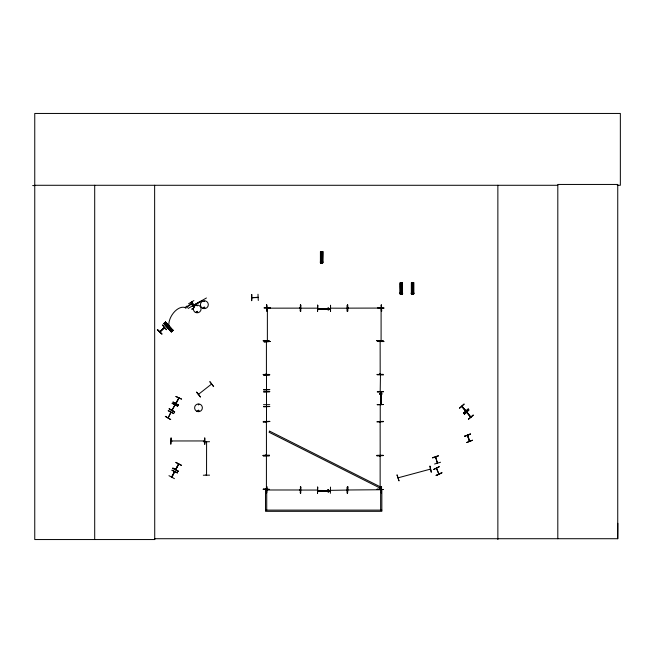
<?xml version="1.0" encoding="UTF-8"?>
<svg xmlns="http://www.w3.org/2000/svg" width="653" height="653" viewBox="0 0 653 653"><rect width="100%" height="100%" fill="white"/><g stroke="black" fill="none" stroke-linecap="round" stroke-linejoin="round"><path stroke-width="0.98" d="M617.297 185.281L620.35 185.281L620.35 113.451L34.756 113.451L34.756 539.549L154.728 539.549L154.647 538.717L617.746 538.717L617.836 523.306M318.852 309.155L318.835 308.6L329.21 308.673L329.202 309.22L318.876 309.253M379.801 394.257L379.809 393.62M379.891 394.306L379.899 393.579M380.324 394.281L380.332 393.604M380.617 394.249L380.626 393.645M381.564 394.2L381.572 393.514M381.997 394.224L382.005 393.498M178.783 398.183L175.673 403.432L176.4 403.007M175.861 469.001L175.567 469.556L178.726 464.161M436.424 468.446L438.881 473.972M436.628 468.283L438.816 474.005M198.773 394.404L198.39 394.412M206.275 441.82L206.34 442.383M206.332 475.164L206.332 474.47L206.552 475.164M206.609 475.098L206.299 474.6M267.55 307.914L267.412 308.755L267.159 308.085M266.489 341.495L266.204 340.931M267.159 341.495L267.15 340.801M266.13 373.785L266.416 374.283L266.416 340.931M266.13 454.741L266.448 455.288L266.465 454.651M379.891 341.062L379.899 341.609L379.924 340.931M380.177 374.332L380.144 340.931M380.177 374.218L380.168 373.785M380.201 422.515L380.144 421.887L380.177 455.174M380.185 455.818L379.932 456.471L379.924 455.786M379.899 488.591L379.924 489.195M196.88 305.596L197.549 305.686L196.904 305.686M204.03 301.449L204.667 301.278L204.103 301.604M204.781 307.718L204.071 307.31L204.56 307.93M197.908 410.574C198.953 412.745 199.279 409.08 198.006 410.451M198.79 404.656C197.932 403.366 198.398 405.888 198.79 404.403M435.608 456.986L437.33 463.001M437.624 462.879L437.379 462.251M469.36 441.273L467.434 435.339L469.654 441.159M462.104 406.803L461.932 406.174L462.112 406.852M465.695 411.055L461.769 406.37L465.916 410.933M466.977 412.769C464.218 408.06 477.008 425.642 467.091 412.9M267.126 308.216L267.093 308.649M267.395 308.689L267.436 308.208M266.171 341.062L266.457 341.495M267.118 340.931L267.371 341.495M266.163 373.785L266.179 374.267M266.448 455.174L266.416 421.887M266.163 488.632L266.448 489.064M380.846 308.216L380.854 308.689M381.123 308.689L381.091 308.143L381.091 341.429L380.854 340.89M381.115 341.413L381.091 340.801M379.891 455.908L379.907 456.39M381.425 392.241L381.213 392.902M192.815 305.326L192.464 304.722M172.155 476.617L171.617 477.074M174.735 471.703L171.845 477.18M175.584 469.466L178.473 464.03L178.4 464.683M178.685 464.185L175.853 469.556M171.625 476.927L174.522 471.548L171.927 477.09M174.204 472.021L174.433 471.654M461.728 406.321L465.728 411.121M470.854 416.9L470.152 416.606M266.489 375.042L266.489 421.112M380.201 391.4L380.454 375.01M301.123 308.175L317.236 308.167M347.208 308.208L330.606 308.167M347.208 490.06L330.826 490.33M196.724 311.563C197.5 314.15 198.006 309.669 196.667 311.987M197.573 312.052C197.247 310.387 196.406 312.844 197.475 312.101M203.85 307.302C204.201 309.832 205.752 305.882 203.826 307.465M198.855 410.827C197.23 411.692 199.181 409.3 198.675 411.055M318.737 490.999L318.052 491.268M266.171 340.948L266.179 341.543M380.87 340.801L380.879 341.495M381.123 341.478L381.14 340.842M380.177 456.455L380.144 455.843L380.144 489.195M176.049 403.538L178.849 398.069M168.18 410.819L173.747 413.643M172.131 403.301L177.657 406.199M175.926 396.542L181.616 399.138L175.967 396.461M170.792 412.288L168.221 417.814M174.971 404.884L171.894 410.231M178.563 397.995L178.498 398.656M168.196 417.781L171.021 412.41M172.123 410.329L175.053 404.827M175.943 403.505L178.808 398.093M170.645 419.553L165.282 416.345L170.662 419.528M178.391 405.276L173.029 402.068L178.408 405.252M168.956 475.678L174.441 478.657M181.485 465.222L175.951 462.348M204.544 441.224L203.85 441.012L204.536 441.004M381.091 308.077L347.878 308.134L348.441 307.849M266.922 489.766L267.616 489.758M380.601 489.766L381.295 489.766M159.756 331.634L164.319 327.561M164.319 327.651L160.026 331.863M192.472 304.869L192.962 304.584M172.09 331.112L171.698 330.72M267.55 307.857L266.938 308.167M171.127 441.004L171.821 441.004L171.127 441.224M171.739 441.24L171.257 441.257M266.987 489.766L267.575 490.028M381.205 489.742L347.943 489.987M318.713 309.204L318.052 309.424M160.075 331.912L164.466 327.61M157.381 329.749L161.936 334.018L157.397 329.724M159.912 331.789L164.417 327.561M166.45 329.692L162.385 324.949L166.482 329.659M164.629 324.394L166.172 322.99M165.144 324.957L166.686 323.553M165.919 325.806L167.454 324.402M166.597 326.557L168.139 325.153M167.372 327.398L168.907 326.002M170.678 331.03L172.212 329.626M170.637 331.504L172.686 329.634M170.694 331.569L172.743 329.7M266.424 422.515L266.204 421.952L266.204 422.515M206.307 474.56L206.307 475.082M463.997 404.003L459.418 408.256L464.177 404.215M463.459 413.071L468.266 409.096M468.421 419.079L473.147 414.998M468.568 419.25L473.352 415.243M200.389 396.942L196.529 392.045L200.357 396.975M213.572 386.609L209.809 381.63L213.67 386.527M198.414 394.388L211.49 384.111M160.075 331.242L160.589 331.504M193.892 300.568L188.554 303.808M186.791 306.657L192.643 303.31M191.402 304.241L192.733 303.457M186.97 306.959L191.272 304.012M192.349 304.788L193.019 304.551M192.488 305.016L193.084 304.665M192.57 305.163L193.174 304.812M192.708 305.392L193.304 305.033M188.129 308.453L198.667 302.249M193.108 305.759L202.03 300.747L193.076 305.71M193.28 308.322L191.721 309.187L193.435 308.583M206.438 297.98L197.475 303.074M379.924 421.887L379.924 422.515M429.805 469.287L430.441 469.156M398.232 477.784L430.311 469.156M300.853 490.06L317.456 490.052M430.392 469.458L429.968 469.548M436.122 475.311L441.861 472.854M464.552 436.212L470.478 434.269M467.597 436.057L467.638 435.265M467.711 435.38L469.605 441.118L469.18 440.742M432.433 457.688L438.359 455.729M432.523 457.941L438.432 455.949M435.641 457.769L435.657 457.059L437.371 462.912M434.563 464.014L440.555 462.242M163.903 328.01L163.993 328.165M397.04 474.992L399.024 480.918L397.065 474.984M171.159 440.963L204.471 440.946M466.83 412.157L470.78 416.818M401.162 293.483L401.162 293.842M197.353 312.387L196.814 312.24M257.992 294.242L258.286 300.478M258.115 297.254L251.887 297.719L258.131 297.539M300.633 305.22L300.649 311.465L300.641 305.22M347.241 305.22L347.257 311.457L347.282 305.22M330.557 311.465L330.532 305.22L330.508 311.465M300.633 487.073L300.649 493.317L300.641 487.073M347.241 487.073L347.257 493.309L347.282 487.073M330.377 493.317L330.491 487.073M266.555 304.902L266.938 311.146L266.587 304.902M300.666 304.902L300.356 311.146L300.633 304.902M347.51 304.902L347.584 311.146M381.662 311.138L381.27 304.902L381.63 311.138M270.383 307.718L264.139 307.783M264.147 308.012L270.383 307.971M299.711 307.922L300.339 307.914M299.711 308.134L300.274 308.134L267.053 308.167M377.867 307.783L384.103 308.061L377.867 308.012M348.506 308.126L348.008 308.167M381.205 307.889L380.732 308.167M380.666 308.134L381.23 308.134M263.192 340.637L269.428 340.915L263.192 340.907M376.912 340.637L383.156 340.915L376.912 340.605M376.912 340.907L383.148 340.825M384.111 341.56L377.867 341.519M263.192 374.455L269.428 374.414M263.192 374.683L269.436 374.675M383.156 374.324L376.912 374.455M263.192 421.871L269.428 421.52L263.192 421.911M376.912 421.895L383.148 421.781M204.871 437.992L204.879 444.228M171.192 441.224L171.755 441.216M203.32 441.73L209.564 441.73M263.192 455.484L269.428 455.37M263.192 455.639L269.436 455.606M263.192 455.712L269.436 455.631M383.156 455.288L376.912 455.321L376.912 455.802L383.148 455.443M376.912 455.712L383.156 455.631M209.564 475.147L203.32 475.229M266.906 486.754L266.628 492.999L266.816 486.754M347.861 486.754L347.551 492.999L347.771 486.754M381.589 486.754L381.328 492.991M269.436 489.497L263.192 489.219L269.436 489.521M263.192 489.26L269.428 489.26M379.891 489.064L380.136 488.566M300.274 489.766L299.645 489.987L300.339 489.766M383.156 489.497L376.912 489.219L383.156 489.521M381.23 489.987L380.732 490.019M377.222 374.814L383.466 374.92M263.502 404.672L269.746 404.697M377.23 404.672L383.466 404.525L377.23 404.713M263.51 421.446L269.746 421.446M383.466 421.446L377.23 421.593L383.466 421.405M32.65 185.583L34.756 185.574M34.756 185.281L557.809 185.281M320.582 252.793L322.664 252.793M320.582 253.56L322.664 253.56M320.582 254.703L322.664 254.703M320.574 255.715L322.655 255.715M320.574 256.866L322.655 256.866M320.582 261.771L322.664 261.771M320.231 262.09L323.006 262.18M400.093 293.997L402.501 293.989L402.501 282.716L400.093 282.725L400.142 293.997M400.256 283.867L402.338 283.867M411.521 283.867L413.602 283.867M400.256 284.635L402.338 284.635M411.521 284.635L413.602 284.635M400.256 285.777L402.338 285.777M411.521 285.777L413.602 285.777M400.248 286.789L402.33 286.789M411.521 286.789L413.602 286.789M400.248 287.94L402.33 287.94M411.521 287.94L413.602 287.94M400.256 292.846L402.338 292.846M411.521 292.846L413.602 292.846M399.905 293.164L402.681 293.164M411.178 293.164L413.953 293.164M399.905 293.254L402.681 293.254M411.178 293.254L413.953 293.254M300.274 489.987L266.987 489.987L267.485 489.701M265.526 510.107L381.842 510.107M327.92 307.881L328.647 307.889M327.945 308.314L328.622 308.322M328.026 309.555L328.712 309.563M328.002 309.987L328.728 309.995M327.969 489.644L328.606 489.652M327.92 489.734L328.647 489.742M327.945 490.166L328.622 490.174M327.977 490.46L328.581 490.468M328.026 491.407L328.712 491.415M328.002 491.84L328.728 491.848M328.043 491.929L328.679 491.929M329.985 309.424L329.3 309.147M329.985 491.268L329.3 490.999M381.156 403.489L381.425 404.174M172.988 402.142L178.53 405.007M172.147 403.26L177.698 406.125M169.209 408.868L174.71 411.806M168.327 410.541L173.853 413.439M175.845 462.553L181.371 465.45M172.857 468.234L178.383 471.131M177.526 472.772L171.853 470.152L177.396 473.009M379.924 374.349L379.924 373.72M266.171 455.288L266.195 454.676L266.138 455.174M266.416 455.778L266.416 489.13M206.552 475.098L206.593 441.787M462.03 406.239L465.867 410.827M157.569 329.569L161.92 334.042M165.478 322.06L172.98 330.475M165.38 322.149L172.898 330.549M165.209 322.304L172.865 330.581M172.767 330.671L165.111 322.394L172.604 330.826M164.972 322.517L172.572 330.851M164.287 323.162L171.837 331.536M164.181 323.259L171.739 331.626M164.042 323.382L171.666 331.683M163.944 323.472L171.576 331.773M163.879 323.529L171.437 331.895M191.843 301.874L194.529 306.494M191.582 302.029L194.292 306.632M191.541 302.045L194.259 306.657M190.872 302.445L194.072 307.8L190.643 302.576M186.48 306.135L187.272 307.481M185.289 306.837L186.081 308.183A13.566 8.089 -58.5 0 0 172.106 314.795A13.566 8.089 -58.5 0 0 171.298 330.9M266.171 489.064L266.195 488.566M380.242 405.023L380.242 421.381M381.319 304.902L381.328 311.146M381.36 486.754L381.376 489.432M379.924 488.566L379.924 489.13M347.771 304.902L347.812 311.146M300.364 304.902L300.372 311.146M300.404 486.754L300.445 492.991M267.371 340.866L267.371 341.429L267.371 308.143M266.857 304.902L266.857 311.146M206.552 441.82L206.552 442.383M204.609 437.992L204.65 444.236M317.668 305.22L317.57 311.457M617.746 538.717L617.746 184.448L557.809 184.448L557.809 538.717M497.864 185.281L497.864 539.549M413.586 282.716L413.602 293.989M413.439 282.716L413.439 293.989M413.365 282.716L413.308 293.989M413.178 282.716L413.218 293.989M413.039 282.716L413.047 293.989M412.884 293.989L412.247 293.989M412.092 282.725L412.043 293.997M411.904 282.725L411.945 293.997M411.814 282.725L411.774 293.997M411.692 282.725L411.676 293.997M411.521 282.725L411.521 293.997M402.485 282.716L402.444 293.989M402.313 282.716L402.338 293.989M402.175 293.989L402.093 282.716L402.044 293.989M401.954 282.716L401.93 293.989M401.775 282.716L401.766 293.989M401.611 293.989L400.975 293.989M400.771 282.725L400.828 293.997M400.656 282.725L400.64 293.997M400.509 282.725L400.55 293.997M400.411 282.725L400.42 293.997M400.232 282.725L400.256 293.997M380.634 510.107L380.634 489.301L381.842 489.301L381.842 511.323L265.526 511.323L265.526 489.301L266.734 489.301L266.734 510.107M322.77 251.642L322.664 262.914M322.639 251.642L322.549 262.914L322.411 251.642M322.231 251.642L322.256 262.914M321.937 262.914L321.3 262.914M321.154 251.65L321.154 262.922M321.137 251.65L321.096 262.922M320.982 251.65L321.007 262.922M320.835 251.65L320.745 262.922L320.696 251.65M320.558 251.65L320.468 262.922M154.639 185.281L154.728 539.549M94.701 185.281L94.701 539.549M318.835 490.452L318.835 491.129L329.202 491.072L329.21 490.525L318.835 490.452M380.683 393.016L380.609 403.391L381.246 403.472L381.23 393.024L380.683 393.016M321.17 256.172C321.741 257.935 322.541 254.923 321.17 256.172M400.844 287.247C401.415 289.01 402.224 285.998 400.844 287.247M412.116 287.247C412.68 289.01 413.488 285.998 412.116 287.247M167.315 326.141C167.797 327.928 168.743 324.957 167.315 326.141M269.616 431.16L269.069 432.245L380.577 488.33L381.123 487.244L269.616 431.16M169.225 408.827L174.596 412.035L169.225 408.827M172.898 468.152L178.269 471.36L172.898 468.168M165.519 322.027L163.74 323.651L171.331 331.993L173.102 330.369L165.511 322.035M468.209 409.031L463.646 413.308L468.209 409.031M468.919 409.953L464.356 414.231L468.919 409.953M439.232 466.724L433.633 469.499L439.232 466.724M441.828 472.78L436.228 475.555L441.828 472.78M470.38 433.976L464.577 436.302L470.38 433.976M472.494 440.261L466.675 442.538L472.478 440.22M429.984 466.16L431.298 472.266L429.952 466.169M251.756 294.495L251.691 300.739L251.715 294.495M317.685 305.22L317.529 311.457L317.685 305.22M317.685 487.065L317.529 493.309L317.685 487.065M270.383 341.478L264.147 341.862L270.383 341.478M171.102 437.992L170.8 444.236L171.062 437.992M269.428 455.288L263.192 455.321L263.192 455.802L269.428 455.761L269.428 455.288M300.666 486.754L300.356 492.991L300.666 486.754M269.746 374.806L263.51 374.985L269.746 374.789M269.746 389.629L263.51 389.808L269.746 389.612M269.746 391.718L263.51 391.865L269.746 391.669M383.466 391.718L377.23 391.865L383.466 391.669M269.746 406.541L263.51 406.688L269.746 406.493M269.746 421.414L263.51 421.593L269.746 421.405M322.827 251.642L320.419 251.65L320.419 262.922L322.827 262.914L322.811 251.642M413.765 282.716L411.357 282.725L411.357 293.997L413.765 293.989L413.765 282.716M330.124 309.147L317.921 309.424L330.124 309.147M381.425 392.11L381.156 404.313L381.425 392.11M330.124 490.999L317.921 491.268L330.124 490.999M322.1 262.914L322.141 251.642L322.092 262.914M196.545 411.186A3.894 3.894 0 0 0 202.381 407.815A3.894 3.894 0 0 0 196.545 404.444A3.894 3.894 0 0 0 196.545 411.186M202.397 308.11A3.951 3.951 0 0 0 208.323 304.69A3.951 3.951 0 0 0 202.397 301.27A3.951 3.951 0 0 0 202.397 308.11M195.263 312.297A3.894 3.894 0 0 0 201.1 308.926A3.894 3.894 0 0 0 195.263 305.555A3.894 3.894 0 0 0 195.263 312.297"/></g></svg>
